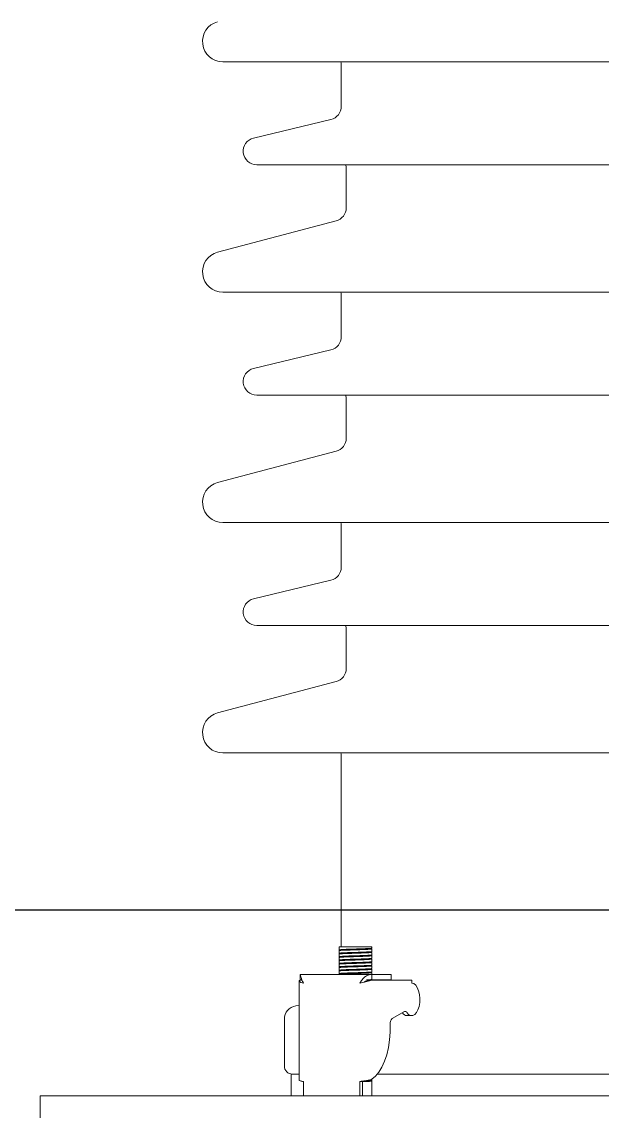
# Model space of a CAD drawing. Header units: millimetres. Extents: x 30710 to 48779, y -19256 to -8564.
# Drawn here: x 32348.4 to 32562.4, y -10660.5 to -10258.5 of the extents above; entities that cross this region are included whole.
import ezdxf

# ---------------------------------------------------------------- set-up
doc = ezdxf.new("R2010")
doc.units = ezdxf.units.MM
doc.header["$LTSCALE"] = 10
doc.layers.get('Defpoints').update_dxf_attribs({"lineweight": 25})
doc.layers.add('粗实线', color=4, linetype='Continuous', lineweight=18)

msp = doc.modelspace()

# ---------------------------------------------------------------- linework, layer by layer
at = {"layer": 'Defpoints'}
msp.add_line((30710.22, -10586.157), (45830.22, -10586.157), dxfattribs=at)
at = {"layer": '粗实线'}
for p, q in [((32422.552, -10273.29), (32657.887, -10273.29)), ((32466.21, -10274.721), (32466.21, -10289.721)), ((32462.378, -10294.583), (32433.884, -10301.428)), ((32435.052, -10311.29), (32645.387, -10311.29)), ((32468.052, -10312.947), (32468.052, -10327.151)), ((32464.33, -10331.985), (32420.635, -10343.539)), ((32422.552, -10358.29), (32657.887, -10358.29)), ((32466.21, -10359.721), (32466.21, -10374.721)), ((32462.378, -10379.583), (32433.884, -10386.428)), ((32435.052, -10396.29), (32645.387, -10396.29)), ((32468.052, -10397.947), (32468.052, -10412.151)), ((32464.33, -10416.985), (32420.635, -10428.539)), ((32422.552, -10443.29), (32657.887, -10443.29)), ((32466.21, -10444.721), (32466.21, -10459.721)), ((32462.378, -10464.583), (32433.884, -10471.428)), ((32435.052, -10481.29), (32645.387, -10481.29)), ((32468.052, -10482.947), (32468.052, -10497.151)), ((32464.33, -10501.985), (32420.635, -10513.539)), ((32422.552, -10528.29), (32657.887, -10528.29)), ((32466.21, -10529.721), (32466.218, -10599.79)), ((32465.47, -10599.79), (32465.47, -10600.936)), ((32465.47, -10599.79), (32477.47, -10599.79)), ((32465.47, -10600.936), (32465.47, -10601.244)), ((32465.47, -10601.244), (32465.47, -10602.186)), ((32465.47, -10602.186), (32465.47, -10602.494)), ((32465.47, -10602.494), (32465.47, -10603.436)), ((32477.47, -10600.311), (32477.47, -10599.79)), ((32477.47, -10601.561), (32477.47, -10600.619)), ((32477.47, -10602.811), (32477.47, -10601.869)), ((32465.47, -10603.436), (32465.47, -10603.744)), ((32465.47, -10603.744), (32465.47, -10604.686)), ((32465.47, -10604.686), (32465.47, -10604.994)), ((32465.47, -10604.994), (32465.47, -10605.936)), ((32465.47, -10605.936), (32465.47, -10606.244)), ((32465.47, -10606.244), (32465.47, -10607.186)), ((32477.47, -10604.061), (32477.47, -10603.119)), ((32477.47, -10605.311), (32477.47, -10604.369)), ((32477.47, -10606.561), (32477.47, -10605.619)), ((32477.47, -10607.811), (32477.47, -10606.869)), ((32451.093, -10610.002), (32477.42, -10610.002)), ((32451.093, -10610.002), (32451.093, -10612.002)), ((32465.47, -10607.186), (32465.47, -10607.494)), ((32465.47, -10607.494), (32465.47, -10608.436)), ((32465.47, -10608.436), (32465.47, -10608.744)), ((32465.47, -10608.744), (32465.47, -10609.686)), ((32465.47, -10609.686), (32465.47, -10609.994)), ((32465.47, -10609.994), (32465.47, -10610.002)), ((32477.42, -10610.002), (32477.42, -10612.002)), ((32477.42, -10610.002), (32484.633, -10610.002)), ((32477.47, -10609.061), (32477.47, -10608.119)), ((32477.47, -10610.002), (32477.47, -10609.369)), ((32484.633, -10610.002), (32484.633, -10612.002)), ((32450.664, -10612.469), (32450.664, -10649.012)), ((32451.5, -10612.102), (32451.093, -10612.102)), ((32474.583, -10612.85), (32474.581, -10612.85)), ((32474.623, -10612.85), (32474.872, -10612.703)), ((32476.468, -10612.102), (32477.42, -10612.102)), ((32477.42, -10612.002), (32484.633, -10612.002)), ((32477.42, -10612.102), (32492.182, -10612.102)), ((32492.182, -10612.102), (32492.182, -10613.202)), ((32450.664, -10621.414), (32449.459, -10621.599)), ((32445.22, -10626.541), (32445.22, -10643.79)), ((32489.512, -10623.694), (32484.976, -10626.327)), ((32490.45, -10625.202), (32492.182, -10625.202)), ((32447.72, -10646.79), (32447.72, -10654.79)), ((32450.664, -10646.79), (32447.72, -10646.79)), ((32540.22, -10646.79), (32479.483, -10646.79)), ((32632.72, -10646.79), (32540.22, -10646.79)), ((32452.264, -10654.79), (32452.264, -10649.511)), ((32473.048, -10649.511), (32474.048, -10649.511)), ((32473.048, -10654.79), (32473.048, -10649.511)), ((32474.048, -10654.79), (32474.048, -10649.511)), ((32477.47, -10649.061), (32477.47, -10648.666)), ((32477.47, -10654.79), (32477.47, -10649.369)), ((32355.22, -10664.79), (32355.22, -10654.79)), ((32355.22, -10654.79), (33385.22, -10654.79))]:
    msp.add_line(p, q, dxfattribs=at)
for points in [[(32466.001, -10273.29), (32466.114, -10273.746), (32466.21, -10274.721)], [(32467.769, -10311.29), (32467.956, -10311.972), (32468.052, -10312.947)], [(32466.001, -10358.29), (32466.114, -10358.746), (32466.21, -10359.721)], [(32467.769, -10396.29), (32467.956, -10396.972), (32468.052, -10397.947)], [(32466.001, -10443.29), (32466.114, -10443.746), (32466.21, -10444.721)], [(32467.769, -10481.29), (32467.956, -10481.972), (32468.052, -10482.947)], [(32466.001, -10528.29), (32466.114, -10528.745), (32466.21, -10529.721)], [(32492.182, -10613.202), (32492.931, -10613.392), (32493.632, -10613.949), (32494.241, -10614.839), (32494.721, -10616.004), (32495.039, -10617.372), (32495.177, -10618.856), (32495.126, -10620.361), (32494.888, -10621.793), (32494.479, -10623.061), (32493.925, -10624.086), (32493.261, -10624.801), (32492.529, -10625.162), (32491.774, -10625.146), (32491.045, -10624.755), (32490.389, -10624.012)], [(32484.257, -10628.381), (32484.248, -10631.307), (32484.024, -10634.199), (32483.593, -10636.995), (32482.962, -10639.635), (32482.145, -10642.062), (32481.16, -10644.225), (32480.027, -10646.078), (32478.771, -10647.58), (32477.42, -10648.7)]]:
    msp.add_lwpolyline(points, dxfattribs=at)
for centre, radius, start, end in [((32422.552, -10265.79), 7.5, 104.81144, 270), ((32461.21, -10289.721), 5, 283.50795, 0), ((32435.052, -10306.29), 5, 103.50795, 270), ((32463.052, -10327.151), 5, 284.81144, 0), ((32422.552, -10350.79), 7.5, 104.81144, 270), ((32461.21, -10374.721), 5, 283.50795, 360), ((32435.052, -10391.29), 5, 103.50795, 270), ((32463.052, -10412.151), 5, 284.81144, 0), ((32422.552, -10435.79), 7.5, 104.81144, 270), ((32461.21, -10459.721), 5, 283.50795, 0), ((32435.052, -10476.29), 5, 103.50795, 270), ((32463.052, -10497.151), 5, 284.81144, 0), ((32422.552, -10520.79), 7.5, 104.81144, 270), ((32450.22, -10626.541), 5, 98.74616, 180), ((32486.617, -10628.054), 2.382, 133.524, 187.88378), ((32490.607, -10623.053), 2.155, 210.27217, 265.84128), ((32489.797, -10624.275), 0.647, 24.02604, 116.14608), ((32448.22, -10643.79), 3, 180, 270)]:
    msp.add_arc(centre, radius, start, end, dxfattribs=at)
for points, knots in [([(32465.48, -10600.947), (32465.512, -10600.965), (32465.576, -10601.002), (32465.639, -10601.039), (32465.671, -10601.058)], [0, 0, 0, 0, 0.1104904, 0.22097607, 0.22097607, 0.22097607, 0.22097607]), ([(32465.48, -10602.197), (32465.512, -10602.215), (32465.576, -10602.252), (32465.639, -10602.289), (32465.671, -10602.308)], [0, 0, 0, 0, 0.1104904, 0.22097607, 0.22097607, 0.22097607, 0.22097607]), ([(32477.367, -10600.311), (32477.395, -10600.319), (32477.508, -10600.354), (32476.761, -10600.415), (32475.228, -10600.493), (32473.06, -10600.571), (32470.668, -10600.649), (32468.385, -10600.727), (32466.608, -10600.805), (32465.569, -10600.875), (32465.571, -10600.918), (32465.572, -10600.936)], [0, 0, 0, 0, 0.4961196, 1.9887594, 3.4813992, 4.9740389, 6.4666787, 7.9593185, 9.4519583, 10.944598, 11.9411182, 11.9411182, 11.9411182, 11.9411182]), ([(32477.367, -10600.619), (32477.395, -10600.628), (32477.508, -10600.663), (32476.761, -10600.724), (32475.228, -10600.802), (32473.06, -10600.88), (32470.668, -10600.958), (32468.385, -10601.036), (32466.608, -10601.114), (32465.569, -10601.184), (32465.571, -10601.227), (32465.572, -10601.244)], [0, 0, 0, 0, 0.4961196, 1.9887594, 3.4813992, 4.9740389, 6.4666787, 7.9593185, 9.4519583, 10.944598, 11.9411182, 11.9411182, 11.9411182, 11.9411182]), ([(32477.367, -10601.561), (32477.395, -10601.569), (32477.508, -10601.604), (32476.761, -10601.665), (32475.228, -10601.743), (32473.06, -10601.821), (32470.668, -10601.899), (32468.385, -10601.977), (32466.608, -10602.055), (32465.569, -10602.125), (32465.571, -10602.168), (32465.572, -10602.186)], [0, 0, 0, 0, 0.4961196, 1.9887594, 3.4813992, 4.9740389, 6.4666787, 7.9593185, 9.4519583, 10.944598, 11.9411182, 11.9411182, 11.9411182, 11.9411182]), ([(32477.367, -10601.869), (32477.395, -10601.878), (32477.508, -10601.913), (32476.761, -10601.974), (32475.228, -10602.052), (32473.06, -10602.13), (32470.668, -10602.208), (32468.385, -10602.286), (32466.608, -10602.364), (32465.569, -10602.434), (32465.571, -10602.477), (32465.572, -10602.494)], [0, 0, 0, 0, 0.4961196, 1.9887594, 3.4813992, 4.9740389, 6.4666787, 7.9593185, 9.4519583, 10.944598, 11.9411182, 11.9411182, 11.9411182, 11.9411182]), ([(32477.367, -10602.811), (32477.395, -10602.819), (32477.508, -10602.854), (32476.761, -10602.915), (32475.228, -10602.993), (32473.06, -10603.071), (32470.668, -10603.149), (32468.385, -10603.227), (32466.608, -10603.305), (32465.569, -10603.375), (32465.571, -10603.418), (32465.572, -10603.436)], [0, 0, 0, 0, 0.4961196, 1.9887594, 3.4813992, 4.9740389, 6.4666787, 7.9593185, 9.4519583, 10.944598, 11.9411182, 11.9411182, 11.9411182, 11.9411182]), ([(32477.18, -10600.421), (32477.207, -10600.43), (32477.316, -10600.464), (32476.592, -10600.525), (32475.108, -10600.603), (32473.009, -10600.681), (32470.694, -10600.759), (32468.483, -10600.838), (32466.763, -10600.916), (32465.757, -10600.985), (32465.759, -10601.029), (32465.759, -10601.046)], [0, 0, 0, 0, 0.478611, 1.9242659, 3.3699207, 4.8155755, 6.2612303, 7.7068851, 9.1525399, 10.5981948, 11.5633019, 11.5633019, 11.5633019, 11.5633019]), ([(32477.18, -10601.671), (32477.207, -10601.68), (32477.316, -10601.714), (32476.592, -10601.775), (32475.108, -10601.853), (32473.009, -10601.931), (32470.694, -10602.009), (32468.483, -10602.088), (32466.763, -10602.166), (32465.757, -10602.235), (32465.759, -10602.279), (32465.759, -10602.296)], [0, 0, 0, 0, 0.478611, 1.9242659, 3.3699207, 4.8155755, 6.2612303, 7.7068851, 9.1525399, 10.5981948, 11.5633019, 11.5633019, 11.5633019, 11.5633019]), ([(32477.18, -10602.921), (32477.207, -10602.93), (32477.316, -10602.964), (32476.592, -10603.025), (32475.108, -10603.103), (32473.009, -10603.181), (32470.694, -10603.259), (32468.483, -10603.338), (32466.763, -10603.416), (32465.757, -10603.485), (32465.759, -10603.529), (32465.759, -10603.546)], [0, 0, 0, 0, 0.478611, 1.9242659, 3.3699207, 4.8155755, 6.2612303, 7.7068851, 9.1525399, 10.5981948, 11.5633019, 11.5633019, 11.5633019, 11.5633019]), ([(32477.268, -10600.433), (32477.3, -10600.414), (32477.364, -10600.377), (32477.427, -10600.34), (32477.459, -10600.322)], [0, 0, 0, 0, 0.11048568, 0.22097607, 0.22097607, 0.22097607, 0.22097607]), ([(32477.46, -10600.607), (32477.428, -10600.589), (32477.364, -10600.552), (32477.3, -10600.515), (32477.268, -10600.497)], [0, 0, 0, 0, 0.1104787, 0.22095284, 0.22095284, 0.22095284, 0.22095284]), ([(32477.268, -10601.683), (32477.3, -10601.664), (32477.364, -10601.627), (32477.427, -10601.59), (32477.459, -10601.572)], [0, 0, 0, 0, 0.11048568, 0.22097607, 0.22097607, 0.22097607, 0.22097607]), ([(32477.46, -10601.857), (32477.428, -10601.839), (32477.364, -10601.802), (32477.3, -10601.765), (32477.268, -10601.747)], [0, 0, 0, 0, 0.1104787, 0.22095284, 0.22095284, 0.22095284, 0.22095284]), ([(32477.268, -10602.933), (32477.3, -10602.914), (32477.364, -10602.877), (32477.427, -10602.84), (32477.459, -10602.822)], [0, 0, 0, 0, 0.11048568, 0.22097607, 0.22097607, 0.22097607, 0.22097607]), ([(32477.46, -10603.107), (32477.428, -10603.089), (32477.364, -10603.052), (32477.3, -10603.015), (32477.268, -10602.997)], [0, 0, 0, 0, 0.1104787, 0.22095284, 0.22095284, 0.22095284, 0.22095284]), ([(32465.48, -10603.447), (32465.512, -10603.465), (32465.576, -10603.502), (32465.639, -10603.539), (32465.671, -10603.558)], [0, 0, 0, 0, 0.1104904, 0.22097607, 0.22097607, 0.22097607, 0.22097607]), ([(32465.48, -10604.697), (32465.512, -10604.715), (32465.576, -10604.752), (32465.639, -10604.789), (32465.671, -10604.808)], [0, 0, 0, 0, 0.1104904, 0.22097607, 0.22097607, 0.22097607, 0.22097607]), ([(32465.48, -10605.947), (32465.512, -10605.965), (32465.576, -10606.002), (32465.639, -10606.039), (32465.671, -10606.058)], [0, 0, 0, 0, 0.1104904, 0.22097607, 0.22097607, 0.22097607, 0.22097607]), ([(32477.367, -10603.119), (32477.395, -10603.128), (32477.508, -10603.163), (32476.761, -10603.224), (32475.228, -10603.302), (32473.06, -10603.38), (32470.668, -10603.458), (32468.385, -10603.536), (32466.608, -10603.614), (32465.569, -10603.684), (32465.571, -10603.727), (32465.572, -10603.744)], [0, 0, 0, 0, 0.4961196, 1.9887594, 3.4813992, 4.9740389, 6.4666787, 7.9593185, 9.4519583, 10.944598, 11.9411182, 11.9411182, 11.9411182, 11.9411182]), ([(32477.367, -10604.061), (32477.395, -10604.069), (32477.508, -10604.104), (32476.761, -10604.165), (32475.228, -10604.243), (32473.06, -10604.321), (32470.668, -10604.399), (32468.385, -10604.477), (32466.608, -10604.555), (32465.569, -10604.625), (32465.571, -10604.668), (32465.572, -10604.686)], [0, 0, 0, 0, 0.4961196, 1.9887594, 3.4813992, 4.9740389, 6.4666787, 7.9593185, 9.4519583, 10.944598, 11.9411182, 11.9411182, 11.9411182, 11.9411182]), ([(32477.367, -10604.369), (32477.395, -10604.378), (32477.508, -10604.413), (32476.761, -10604.474), (32475.228, -10604.552), (32473.06, -10604.63), (32470.668, -10604.708), (32468.385, -10604.786), (32466.608, -10604.864), (32465.569, -10604.934), (32465.571, -10604.977), (32465.572, -10604.994)], [0, 0, 0, 0, 0.4961196, 1.9887594, 3.4813992, 4.9740389, 6.4666787, 7.9593185, 9.4519583, 10.944598, 11.9411182, 11.9411182, 11.9411182, 11.9411182]), ([(32477.367, -10605.311), (32477.395, -10605.319), (32477.508, -10605.354), (32476.761, -10605.415), (32475.228, -10605.493), (32473.06, -10605.571), (32470.668, -10605.649), (32468.385, -10605.727), (32466.608, -10605.805), (32465.569, -10605.875), (32465.571, -10605.918), (32465.572, -10605.936)], [0, 0, 0, 0, 0.4961196, 1.9887594, 3.4813992, 4.9740389, 6.4666787, 7.9593185, 9.4519583, 10.944598, 11.9411182, 11.9411182, 11.9411182, 11.9411182]), ([(32477.367, -10605.619), (32477.395, -10605.628), (32477.508, -10605.663), (32476.761, -10605.724), (32475.228, -10605.802), (32473.06, -10605.88), (32470.668, -10605.958), (32468.385, -10606.036), (32466.608, -10606.114), (32465.569, -10606.184), (32465.571, -10606.227), (32465.572, -10606.244)], [0, 0, 0, 0, 0.4961196, 1.9887594, 3.4813992, 4.9740389, 6.4666787, 7.9593185, 9.4519583, 10.944598, 11.9411182, 11.9411182, 11.9411182, 11.9411182]), ([(32477.367, -10606.561), (32477.395, -10606.569), (32477.508, -10606.604), (32476.761, -10606.665), (32475.228, -10606.743), (32473.06, -10606.821), (32470.668, -10606.899), (32468.385, -10606.977), (32466.608, -10607.055), (32465.569, -10607.125), (32465.571, -10607.168), (32465.572, -10607.186)], [0, 0, 0, 0, 0.4961196, 1.9887594, 3.4813992, 4.9740389, 6.4666787, 7.9593185, 9.4519583, 10.944598, 11.9411182, 11.9411182, 11.9411182, 11.9411182]), ([(32477.367, -10606.869), (32477.395, -10606.878), (32477.508, -10606.913), (32476.761, -10606.974), (32475.228, -10607.052), (32473.06, -10607.13), (32470.668, -10607.208), (32468.385, -10607.286), (32466.608, -10607.364), (32465.569, -10607.434), (32465.571, -10607.477), (32465.572, -10607.494)], [0, 0, 0, 0, 0.4961196, 1.9887594, 3.4813992, 4.9740389, 6.4666787, 7.9593185, 9.4519583, 10.944598, 11.9411182, 11.9411182, 11.9411182, 11.9411182]), ([(32477.18, -10604.171), (32477.207, -10604.18), (32477.316, -10604.214), (32476.592, -10604.275), (32475.108, -10604.353), (32473.009, -10604.431), (32470.694, -10604.509), (32468.483, -10604.588), (32466.763, -10604.666), (32465.757, -10604.735), (32465.759, -10604.779), (32465.759, -10604.796)], [0, 0, 0, 0, 0.478611, 1.9242659, 3.3699207, 4.8155755, 6.2612303, 7.7068851, 9.1525399, 10.5981948, 11.5633019, 11.5633019, 11.5633019, 11.5633019]), ([(32477.18, -10605.421), (32477.207, -10605.43), (32477.316, -10605.464), (32476.592, -10605.525), (32475.108, -10605.603), (32473.009, -10605.681), (32470.694, -10605.759), (32468.483, -10605.838), (32466.763, -10605.916), (32465.757, -10605.985), (32465.759, -10606.029), (32465.759, -10606.046)], [0, 0, 0, 0, 0.478611, 1.9242659, 3.3699207, 4.8155755, 6.2612303, 7.7068851, 9.1525399, 10.5981948, 11.5633019, 11.5633019, 11.5633019, 11.5633019]), ([(32477.18, -10606.671), (32477.207, -10606.68), (32477.316, -10606.714), (32476.592, -10606.775), (32475.108, -10606.853), (32473.009, -10606.931), (32470.694, -10607.009), (32468.483, -10607.088), (32466.763, -10607.166), (32465.757, -10607.235), (32465.759, -10607.279), (32465.759, -10607.296)], [0, 0, 0, 0, 0.478611, 1.9242659, 3.3699207, 4.8155755, 6.2612303, 7.7068851, 9.1525399, 10.5981948, 11.5633019, 11.5633019, 11.5633019, 11.5633019]), ([(32477.268, -10604.183), (32477.3, -10604.164), (32477.364, -10604.127), (32477.427, -10604.09), (32477.459, -10604.072)], [0, 0, 0, 0, 0.11048568, 0.22097607, 0.22097607, 0.22097607, 0.22097607]), ([(32477.46, -10604.357), (32477.428, -10604.339), (32477.364, -10604.302), (32477.3, -10604.265), (32477.268, -10604.247)], [0, 0, 0, 0, 0.1104787, 0.22095284, 0.22095284, 0.22095284, 0.22095284]), ([(32477.268, -10605.433), (32477.3, -10605.414), (32477.364, -10605.377), (32477.427, -10605.34), (32477.459, -10605.322)], [0, 0, 0, 0, 0.11048568, 0.22097607, 0.22097607, 0.22097607, 0.22097607]), ([(32477.46, -10605.607), (32477.428, -10605.589), (32477.364, -10605.552), (32477.3, -10605.515), (32477.268, -10605.497)], [0, 0, 0, 0, 0.1104787, 0.22095284, 0.22095284, 0.22095284, 0.22095284]), ([(32477.268, -10606.683), (32477.3, -10606.664), (32477.364, -10606.627), (32477.427, -10606.59), (32477.459, -10606.572)], [0, 0, 0, 0, 0.11048568, 0.22097607, 0.22097607, 0.22097607, 0.22097607]), ([(32477.46, -10606.857), (32477.428, -10606.839), (32477.364, -10606.802), (32477.3, -10606.765), (32477.268, -10606.747)], [0, 0, 0, 0, 0.1104787, 0.22095284, 0.22095284, 0.22095284, 0.22095284]), ([(32452.264, -10613.202), (32452.053, -10612.775), (32451.633, -10611.92), (32451.31, -10610.849), (32451.154, -10610.134), (32451.113, -10610.045), (32451.093, -10610.002)], [0, 0, 0, 0, 0.8706439, 1.7419292, 2.6132182, 3.4182544, 3.4182544, 3.4182544, 3.4182544]), ([(32465.48, -10607.197), (32465.512, -10607.215), (32465.576, -10607.252), (32465.639, -10607.289), (32465.671, -10607.308)], [0, 0, 0, 0, 0.1104904, 0.22097607, 0.22097607, 0.22097607, 0.22097607]), ([(32465.48, -10608.447), (32465.512, -10608.465), (32465.576, -10608.502), (32465.639, -10608.539), (32465.671, -10608.558)], [0, 0, 0, 0, 0.1104904, 0.22097607, 0.22097607, 0.22097607, 0.22097607]), ([(32465.48, -10609.697), (32465.512, -10609.715), (32465.576, -10609.752), (32465.639, -10609.789), (32465.671, -10609.808)], [0, 0, 0, 0, 0.1104904, 0.22097607, 0.22097607, 0.22097607, 0.22097607]), ([(32477.367, -10607.811), (32477.395, -10607.819), (32477.508, -10607.854), (32476.761, -10607.915), (32475.228, -10607.993), (32473.06, -10608.071), (32470.668, -10608.149), (32468.385, -10608.227), (32466.608, -10608.305), (32465.569, -10608.375), (32465.571, -10608.418), (32465.572, -10608.436)], [0, 0, 0, 0, 0.4961196, 1.9887594, 3.4813992, 4.9740389, 6.4666787, 7.9593185, 9.4519583, 10.944598, 11.9411182, 11.9411182, 11.9411182, 11.9411182]), ([(32477.367, -10608.119), (32477.395, -10608.128), (32477.508, -10608.163), (32476.761, -10608.224), (32475.228, -10608.302), (32473.06, -10608.38), (32470.668, -10608.458), (32468.385, -10608.536), (32466.608, -10608.614), (32465.569, -10608.684), (32465.571, -10608.727), (32465.572, -10608.744)], [0, 0, 0, 0, 0.4961196, 1.9887594, 3.4813992, 4.9740389, 6.4666787, 7.9593185, 9.4519583, 10.944598, 11.9411182, 11.9411182, 11.9411182, 11.9411182]), ([(32477.367, -10609.061), (32477.395, -10609.069), (32477.508, -10609.104), (32476.761, -10609.165), (32475.228, -10609.243), (32473.06, -10609.321), (32470.668, -10609.399), (32468.385, -10609.477), (32466.608, -10609.555), (32465.569, -10609.625), (32465.571, -10609.668), (32465.572, -10609.686)], [0, 0, 0, 0, 0.4961196, 1.9887594, 3.4813992, 4.9740389, 6.4666787, 7.9593185, 9.4519583, 10.944598, 11.9411182, 11.9411182, 11.9411182, 11.9411182]), ([(32477.367, -10609.369), (32477.395, -10609.378), (32477.508, -10609.413), (32476.761, -10609.474), (32475.228, -10609.552), (32473.06, -10609.63), (32470.668, -10609.708), (32468.385, -10609.786), (32466.608, -10609.864), (32465.569, -10609.934), (32465.571, -10609.977), (32465.572, -10609.994)], [0, 0, 0, 0, 0.4961196, 1.9887594, 3.4813992, 4.9740389, 6.4666787, 7.9593185, 9.4519583, 10.944598, 11.9411182, 11.9411182, 11.9411182, 11.9411182]), ([(32477.18, -10607.921), (32477.207, -10607.93), (32477.316, -10607.964), (32476.592, -10608.025), (32475.108, -10608.103), (32473.009, -10608.181), (32470.694, -10608.259), (32468.483, -10608.338), (32466.763, -10608.416), (32465.757, -10608.485), (32465.759, -10608.529), (32465.759, -10608.546)], [0, 0, 0, 0, 0.478611, 1.9242659, 3.3699207, 4.8155755, 6.2612303, 7.7068851, 9.1525399, 10.5981948, 11.5633019, 11.5633019, 11.5633019, 11.5633019]), ([(32477.18, -10609.171), (32477.207, -10609.18), (32477.316, -10609.214), (32476.592, -10609.275), (32475.108, -10609.353), (32473.009, -10609.431), (32470.694, -10609.509), (32468.483, -10609.588), (32466.763, -10609.666), (32465.757, -10609.735), (32465.759, -10609.779), (32465.759, -10609.796)], [0, 0, 0, 0, 0.478611, 1.9242659, 3.3699207, 4.8155755, 6.2612303, 7.7068851, 9.1525399, 10.5981948, 11.5633019, 11.5633019, 11.5633019, 11.5633019]), ([(32477.268, -10607.933), (32477.3, -10607.914), (32477.364, -10607.877), (32477.427, -10607.84), (32477.459, -10607.822)], [0, 0, 0, 0, 0.11048568, 0.22097607, 0.22097607, 0.22097607, 0.22097607]), ([(32477.46, -10608.107), (32477.428, -10608.089), (32477.364, -10608.052), (32477.3, -10608.015), (32477.268, -10607.997)], [0, 0, 0, 0, 0.1104787, 0.22095284, 0.22095284, 0.22095284, 0.22095284]), ([(32477.268, -10609.183), (32477.3, -10609.164), (32477.364, -10609.127), (32477.427, -10609.09), (32477.459, -10609.072)], [0, 0, 0, 0, 0.11048568, 0.22097607, 0.22097607, 0.22097607, 0.22097607]), ([(32477.46, -10609.357), (32477.428, -10609.339), (32477.364, -10609.302), (32477.3, -10609.265), (32477.268, -10609.247)], [0, 0, 0, 0, 0.1104787, 0.22095284, 0.22095284, 0.22095284, 0.22095284]), ([(32451.829, -10612.267), (32451.67, -10612.171), (32451.41, -10612.014), (32451.181, -10612.006), (32451.093, -10612.002)], [0, 0, 0, 0, 0.4862635, 0.79439726, 0.79439726, 0.79439726, 0.79439726]), ([(32473.048, -10613.202), (32473.352, -10613.129), (32473.992, -10612.976), (32475.089, -10612.741), (32476.152, -10612.5), (32476.952, -10612.286), (32477.288, -10612.154), (32477.42, -10612.102)], [0, 0, 0, 0, 0.8984249, 1.8898712, 2.8813456, 3.8728193, 4.5114643, 4.5114643, 4.5114643, 4.5114643]), ([(32477.42, -10612.002), (32477.11, -10612.02), (32476.49, -10612.056), (32475.602, -10612.336), (32474.938, -10612.641), (32474.608, -10612.853), (32474.52, -10612.909)], [0, 0, 0, 0, 0.9158656, 1.8317312, 2.7475968, 3.0781043, 3.0781043, 3.0781043, 3.0781043]), ([(32477.416, -10611.896), (32477.241, -10611.922), (32476.931, -10611.967), (32475.925, -10612.013), (32475.489, -10612.033)], [0, 0, 0, 0, 1.095533, 1.9328667, 1.9328667, 1.9328667, 1.9328667]), ([(32452.264, -10649.511), (32452.046, -10649.476), (32451.622, -10649.407), (32451.152, -10649.302), (32450.85, -10649.198), (32450.668, -10649.105), (32450.701, -10649.04), (32450.715, -10649.012)], [0, 0, 0, 0, 0.4035754, 0.7842332, 1.1419707, 1.4767896, 1.7194349, 1.7194349, 1.7194349, 1.7194349]), ([(32477.42, -10648.7), (32477.281, -10648.749), (32477.009, -10648.845), (32476.453, -10648.979), (32475.85, -10649.1), (32475.045, -10649.239), (32474.053, -10649.387), (32473.369, -10649.471), (32473.048, -10649.511)], [0, 0, 0, 0, 0.6666098, 1.3019966, 1.906193, 2.4792401, 3.5276519, 4.453612, 4.453612, 4.453612, 4.453612]), ([(32474.623, -10649.303), (32474.554, -10649.331), (32474.356, -10649.412), (32474.169, -10649.472), (32474.048, -10649.511)], [0, 0, 0, 0, 0.21418506, 0.61133795, 0.61133795, 0.61133795, 0.61133795]), ([(32477.367, -10649.369), (32477.396, -10649.378), (32477.509, -10649.413), (32476.747, -10649.474), (32475.518, -10649.539), (32474.42, -10649.578), (32474.048, -10649.592)], [0, 0, 0, 0, 0.4015795, 1.6097832, 2.8179869, 3.4358352, 3.4358352, 3.4358352, 3.4358352]), ([(32477.18, -10649.171), (32477.207, -10649.18), (32477.318, -10649.214), (32476.566, -10649.275), (32475.573, -10649.332), (32474.752, -10649.363), (32474.622, -10649.368)], [0, 0, 0, 0, 0.3509352, 1.4109423, 2.4709493, 2.6711982, 2.6711982, 2.6711982, 2.6711982]), ([(32477.367, -10649.061), (32477.396, -10649.069), (32477.511, -10649.104), (32476.728, -10649.165), (32475.767, -10649.219), (32474.996, -10649.248), (32474.932, -10649.25)], [0, 0, 0, 0, 0.3500598, 1.40326, 2.4564602, 2.5519863, 2.5519863, 2.5519863, 2.5519863]), ([(32477.268, -10649.183), (32477.3, -10649.164), (32477.364, -10649.127), (32477.427, -10649.09), (32477.459, -10649.072)], [0, 0, 0, 0, 0.11048568, 0.22097607, 0.22097607, 0.22097607, 0.22097607]), ([(32477.46, -10649.357), (32477.428, -10649.339), (32477.364, -10649.302), (32477.3, -10649.265), (32477.268, -10649.247)], [0, 0, 0, 0, 0.1104787, 0.22095284, 0.22095284, 0.22095284, 0.22095284])]:
    msp.add_open_spline(points, degree=3, knots=knots, dxfattribs=at)
for points in [[(32477.42, -10610.002), (32476.979, -10610.05), (32476.098, -10610.147), (32474.876, -10610.887), (32473.813, -10611.944), (32473.303, -10612.783), (32473.048, -10613.202)], [(32451.093, -10612.102), (32450.924, -10612.194), (32450.588, -10612.377), (32450.7, -10612.652), (32451.247, -10612.927), (32451.925, -10613.111), (32452.264, -10613.202)]]:
    msp.add_open_spline(points, degree=3, dxfattribs=at)

doc.saveas('drawing.dxf')
